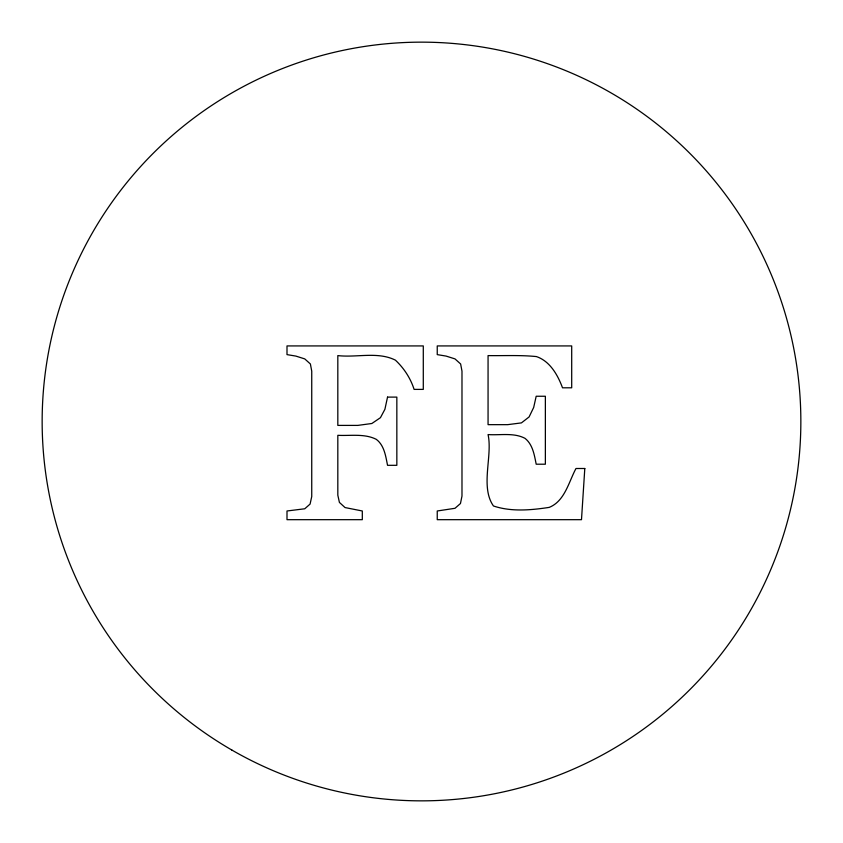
<?xml version="1.0" encoding="UTF-8"?>
<svg xmlns="http://www.w3.org/2000/svg" width="843" height="843" viewBox="0 0 843 843"><rect width="100%" height="100%" fill="white"/><g stroke="black" fill="none" stroke-linecap="round" stroke-linejoin="round"><path stroke-width="1.26" d="M584.8 468.497L581.491 519.678L437.243 519.678L437.243 510.984L454.999 508.297L460.457 503.524L461.985 496.053L461.985 371.152L460.636 363.986L454.999 358.907L446.126 356.094L437.243 354.618L437.243 345.925L571.702 345.925L571.702 387.801L562.513 387.801C557.803 375.061 550.005 361.183 536.433 356.578C520.363 354.966 504.188 355.83 488.065 355.598L488.065 424.661L507.655 424.661L521.427 422.891L529.088 416.948L533.682 407.454L536.19 396.252L545.368 396.252L545.368 464.208L536.19 464.208C534.367 455.062 532.787 444.514 525.031 438.349C513.83 432.417 500.226 435.42 488.065 434.577C492.776 456.063 480.004 486.79 493.45 505.969C511.132 511.954 530.995 510.184 549.225 507.381C564.831 501.121 568.73 481.943 575.98 468.497L584.8 468.497M387.538 397.106L384.903 409.298L380.435 417.685L371.858 423.502L357.78 425.399L337.822 425.399L337.822 355.598C356.694 357.811 377.812 351.299 395.42 360.161C403.966 368.191 410.53 378.201 414.103 389.392L423.291 389.392L423.291 345.925L286.999 345.925L286.999 354.618L295.882 356.094L304.755 358.907L310.393 363.986L311.741 371.152L311.741 496.538L310.087 504.072L304.755 508.782L286.999 510.984L286.999 519.678L362.311 519.678L362.311 510.984L345.04 507.56L339.413 502.417L337.822 495.189L337.822 435.315C350.53 435.979 364.513 433.365 376.284 439.34C384.282 445.336 385.715 456.158 387.538 465.315L396.842 465.315L396.842 397.106L387.538 397.106M231.825 750.028A379.35 379.35 0 0 0 800.85 421.5A379.35 379.35 0 0 0 231.825 92.972A379.35 379.35 0 0 0 231.825 750.028"/></g></svg>
